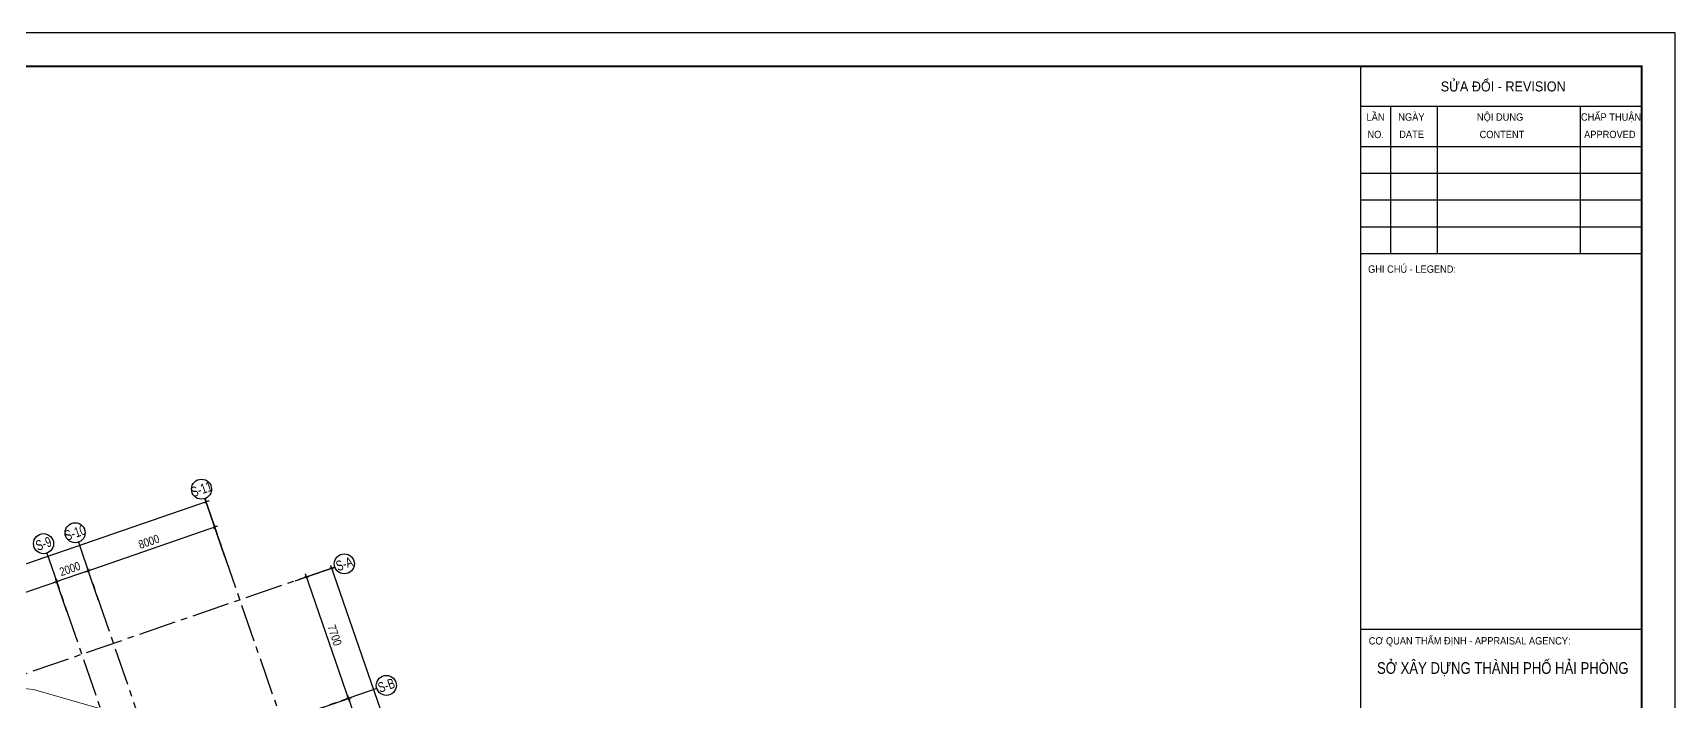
# Model space of a CAD drawing. Header units: millimetres. Extents: x -340714 to 2967022, y -655653 to 62.
# Drawn here: x 1742605 to 1840859, y -287912 to -247883 of the extents above; entities that cross this region are included whole.
import ezdxf
from ezdxf.enums import TextEntityAlignment as Align

# ---------------------------------------------------------------- set-up
doc = ezdxf.new("R2010")
doc.units = ezdxf.units.MM
doc.header["$LTSCALE"] = 100
doc.header["$PDMODE"] = 32
doc.header["$PDSIZE"] = 2.5
doc.linetypes.add('CENTER2', pattern=[1.125, 0.75, -0.125, 0.125, -0.125])
for name, color, linetype in [('ccu11-Dim', 8, 'Continuous'), ('ccu12-Truc', 13, 'CENTER2'), ('KT-Dim', 8, 'Continuous'), ('Xref_ST_MBDV Cot vach 30.7.2022|Xref_ST_MBDV Cot vach 30.7.2022|Xref_ST_MBDV Cot vach 30.7.2022|Xref_ST_MBDV Cot vach 30.7.2022|A-GRID-SYM', 50, 'Continuous')]:
    doc.layers.add(name, color=color, linetype=linetype)
for name, color, linetype, lineweight in [('KT-Chu viet', 255, 'Continuous', 20), ('KT-Net thay', 7, 'Continuous', 15), ('TNG hungdh1', 3, 'Continuous', 13)]:
    doc.layers.add(name, color=color, linetype=linetype, lineweight=lineweight)
doc.styles.add('51KHUNG TEN$0$khung ten A1$1$Standard', font='', dxfattribs={"width": 0.9})
doc.styles.add('Arial Narrow', font='ARIALN.TTF')
doc.styles.add('HBA-Text', font='GOTHIC.TTF')
doc.styles.get('51KHUNG TEN$0$khung ten A1$1$Standard').set_extended_font_data('.VnArialH')
doc.dimstyles.new('ccu12-200', dxfattribs={"dimscale": 200, "dimtxt": 2.5, "dimasz": 1, "dimexe": 1, "dimexo": 2, "dimgap": 1, "dimtad": 1, "dimdec": 0, "dimrnd": 5, "dimdsep": 46, "dimtxsty": 'Arial Narrow', "dimblk": 'ARCHTICK', "dimcen": -1, "dimdle": 1, "dimclrd": 256, "dimclre": 256, "dimclrt": 3, "dimadec": 0, "dimazin": 2, "dimtfac": 0.1, "dimtdec": 0, "dimtmove": 0, "dimatfit": 1, "dimldrblk": 'ARCHTICK', "dimfxl": 1, "dimtvp": 0.833333, "dimtolj": 1, "dimtzin": 12, "dimarcsym": 0})

# ---------------------------------------------------------------- blocks, each defined once
blk = doc.blocks.new('Khung ten_A1', base_point=(-3406704, 253379))
for p, q in [((74690, 58471), (74690, 1072)), ((74690, 58471), (74690, 1072)), ((74690, 57269), (83100, 57269)), ((74690, 57269), (83100, 57269)), ((75591, 52864), (75591, 57269)), ((75591, 52864), (75591, 57269)), ((76993, 52864), (76993, 57269)), ((76993, 52864), (76993, 57269)), ((81264, 52864), (81264, 57269)), ((74690, 56068), (83100, 56068)), ((74690, 56068), (83100, 56068)), ((74690, 55267), (83100, 55267)), ((74690, 55267), (83100, 55267)), ((74690, 54466), (83100, 54466)), ((74690, 54466), (83100, 54466)), ((74690, 53665), (83100, 53665)), ((74690, 53665), (83100, 53665)), ((74690, 52864), (83100, 52864)), ((74690, 52864), (83100, 52864)), ((74690, 41617), (83100, 41617))]:
    blk.add_line(p, q)
at = {"layer": 'Defpoints', "color": 1}
blk.add_lwpolyline([(84100, 0), (84100, 59471), (0, 59471), (0, 0)], close=True, dxfattribs=at)
at = {"layer": 'KT-Net thay', "const_width": 60}
blk.add_lwpolyline([(2700, 1071), (83100, 1071), (83100, 58471), (2700, 58471)], close=True, dxfattribs=at)
at = {"color": 2, "style": '51KHUNG TEN$0$khung ten A1$1$Standard', "width": 0.9}
blk.add_text('c¬ quan thÈm ®Þnh - appraisal agency:', height=220.26, dxfattribs=at).set_placement((74934, 41154))
at = {"layer": 'KT-Chu viet', "color": 2, "style": '51KHUNG TEN$0$khung ten A1$1$Standard', "width": 0.9}
for s, height, p in [('söa ®æi - revision', 300, (77088, 57714)), ('LÇn', 220.3, (74868, 56838)), ('ngµy', 220.3, (75818, 56838)), ('Néi dung', 220.3, (78171, 56838)), ('chÊp thuËn', 220.3, (81283, 56838)), ('Ghi chó - legend:', 220.26, (74914, 52285))]:
    blk.add_text(s, height=height, dxfattribs=at).set_placement(p)
at = {"layer": 'KT-Chu viet', "color": 4, "style": '51KHUNG TEN$0$khung ten A1$1$Standard', "width": 0.9}
for s, p in [('no.', (74896, 56317)), ('date', (75847, 56321)), (' content', (78173, 56317)), ('approved', (81377, 56317))]:
    blk.add_text(s, height=220.3, dxfattribs=at).set_placement(p)
at = {"layer": 'KT-Chu viet', "style": '51KHUNG TEN$0$khung ten A1$1$Standard', "width": 0.8}
blk.add_text('së x©y dùng thµnh phè h¶i phßng', height=350.42, dxfattribs=at).set_placement((78944, 40274), align=Align.CENTER)
blk = doc.blocks.new('_ARCHTICK')
at = {"color": 0, "linetype": 'ByBlock', "const_width": 0.15}
blk.add_lwpolyline([(-0.5, -0.5), (0.5, 0.5)], dxfattribs=at)
blk = doc.blocks.new('*D1049')
at = {"layer": 'Defpoints', "color": 0, "transparency": 16777216}
for p in [(367648, -45505, 0), (372110, -50100), (369540, -50987)]:
    blk.add_point(p, dxfattribs=at)
at = {"layer": 'KT-Dim', "lineweight": -2, "transparency": 16777216}
for p, q in [((368026, -45374), (370406, -44552)), ((370151, -44429), (372175, -50289)), ((369918, -50857), (372299, -50035))]:
    blk.add_line(p, q, dxfattribs=at)
at = {"layer": 'KT-Dim', "lineweight": -2, "transparency": 16777216, "xscale": 200, "yscale": 200, "zscale": 200}
for p, rotation in [((370217, -44618), 109.0471074728855), ((372110, -50100), 289.0471074728856)]:
    blk.add_blockref('_ARCHTICK', p, dxfattribs=dict(at, rotation=rotation))
at = {"layer": 'KT-Dim', "color": 3, "transparency": 16777216, "insert": (371593, -47210), "char_height": 500, "attachment_point": 5, "rotation": 289.04711, "style": 'Arial Narrow'}
blk.add_mtext('\\A1;5800', dxfattribs=at)
blk = doc.blocks.new('GRID-SYM-flat-103')
at = {"layer": 'Xref_ST_MBDV Cot vach 30.7.2022|Xref_ST_MBDV Cot vach 30.7.2022|Xref_ST_MBDV Cot vach 30.7.2022|Xref_ST_MBDV Cot vach 30.7.2022|A-GRID-SYM'}
blk.add_circle((0, 0, 0), 900, dxfattribs=at)
at = {"layer": 'Xref_ST_MBDV Cot vach 30.7.2022|Xref_ST_MBDV Cot vach 30.7.2022|Xref_ST_MBDV Cot vach 30.7.2022|Xref_ST_MBDV Cot vach 30.7.2022|A-GRID-SYM', "style": 'HBA-Text'}
blk.add_attdef('GRID', text='', height=900, rotation=19.04714, dxfattribs=at).set_placement((0, 0, 0), align=Align.MIDDLE_CENTER)
blk = doc.blocks.new('*D1019')
at = {"layer": 'Defpoints', "color": 0, "transparency": 16777216}
for p in [(363163, -37115), (306934, -51743), (308410, -56019, 0)]:
    blk.add_point(p, dxfattribs=at)
at = {"layer": 'KT-Dim', "lineweight": -2, "transparency": 16777216}
for p, q in [((361876, -32774), (306745, -51809)), ((363033, -36737), (361622, -32650)), ((308280, -55641), (306869, -51554))]:
    blk.add_line(p, q, dxfattribs=at)
at = {"layer": 'KT-Dim', "lineweight": -2, "transparency": 16777216, "xscale": 200, "yscale": 200, "zscale": 200}
for p, rotation in [((361687, -32839), 19.0477163778953), ((306934, -51743), 199.0477163778953)]:
    blk.add_blockref('_ARCHTICK', p, dxfattribs=dict(at, rotation=rotation))
at = {"layer": 'KT-Dim', "color": 3, "transparency": 16777216, "insert": (334162, -41861), "char_height": 500, "attachment_point": 5, "rotation": 19.04772, "style": 'Arial Narrow'}
blk.add_mtext('\\A1;57925', dxfattribs=at)
blk = doc.blocks.new('*D1027')
at = {"layer": 'Defpoints', "color": 0, "transparency": 16777216}
for p in [(352757, -37616), (353505, -39781), (344525, -42881)]:
    blk.add_point(p, dxfattribs=at)
at = {"layer": 'KT-Dim', "lineweight": -2, "transparency": 16777216}
for p, q in [((343588, -40781), (352946, -37550)), ((353374, -39403), (352692, -37427)), ((344394, -42503), (343712, -40527))]:
    blk.add_line(p, q, dxfattribs=at)
at = {"layer": 'KT-Dim', "lineweight": -2, "transparency": 16777216, "xscale": 200, "yscale": 200, "zscale": 200}
for p, rotation in [((352757, -37616), 19.04713796363416), ((343777, -40716), 199.0471379636342)]:
    blk.add_blockref('_ARCHTICK', p, dxfattribs=dict(at, rotation=rotation))
at = {"layer": 'KT-Dim', "color": 3, "transparency": 16777216, "insert": (348119, -38736), "char_height": 500, "attachment_point": 5, "rotation": 19.04714, "style": 'Arial Narrow'}
blk.add_mtext('\\A1;9500', dxfattribs=at)
blk = doc.blocks.new('*D1028')
at = {"layer": 'Defpoints', "color": 0, "transparency": 16777216}
for p in [(354648, -36963), (355395, -39128), (353505, -39781)]:
    blk.add_point(p, dxfattribs=at)
at = {"layer": 'KT-Dim', "lineweight": -2, "transparency": 16777216}
for p, q in [((352568, -37681), (354837, -36898)), ((355265, -38750), (354582, -36774)), ((353374, -39403), (352692, -37427))]:
    blk.add_line(p, q, dxfattribs=at)
at = {"layer": 'KT-Dim', "lineweight": -2, "transparency": 16777216, "xscale": 200, "yscale": 200, "zscale": 200}
for p, rotation in [((354648, -36963), 19.04713796363416), ((352757, -37616), 199.0471379636342)]:
    blk.add_blockref('_ARCHTICK', p, dxfattribs=dict(at, rotation=rotation))
at = {"layer": 'KT-Dim', "color": 3, "transparency": 16777216, "insert": (353554, -36859), "char_height": 500, "attachment_point": 5, "rotation": 19.04714, "style": 'Arial Narrow'}
blk.add_mtext('\\A1;2000', dxfattribs=at)
blk = doc.blocks.new('*D1029')
at = {"layer": 'Defpoints', "color": 0, "transparency": 16777216}
for p in [(362210, -34352), (362957, -36518), (355395, -39128)]:
    blk.add_point(p, dxfattribs=at)
at = {"layer": 'KT-Dim', "lineweight": -2, "transparency": 16777216}
for p, q in [((354459, -37028), (362399, -34287)), ((362827, -36140), (362144, -34163)), ((355265, -38750), (354582, -36774))]:
    blk.add_line(p, q, dxfattribs=at)
at = {"layer": 'KT-Dim', "lineweight": -2, "transparency": 16777216, "xscale": 200, "yscale": 200, "zscale": 200}
for p, rotation in [((362210, -34352), 19.04713796363416), ((354648, -36963), 199.0471379636342)]:
    blk.add_blockref('_ARCHTICK', p, dxfattribs=dict(at, rotation=rotation))
at = {"layer": 'KT-Dim', "color": 3, "transparency": 16777216, "insert": (358280, -35227), "char_height": 500, "attachment_point": 5, "rotation": 19.04714, "style": 'Arial Narrow'}
blk.add_mtext('\\A1;8000', dxfattribs=at)
blk = doc.blocks.new('*D1030')
at = {"layer": 'Defpoints', "color": 0, "transparency": 16777216}
for p in [(366647, -37704, 0), (379300, -66026), (376730, -66913, 0)]:
    blk.add_point(p, dxfattribs=at)
at = {"layer": 'KT-Dim', "lineweight": -2, "transparency": 16777216}
for p, q in [((367025, -37574), (369405, -36752)), ((369150, -36628), (379365, -66215)), ((377108, -66782), (379489, -65960))]:
    blk.add_line(p, q, dxfattribs=at)
at = {"layer": 'KT-Dim', "lineweight": -2, "transparency": 16777216, "xscale": 200, "yscale": 200, "zscale": 200}
for p, rotation in [((369216, -36817), 109.0471074728855), ((379300, -66026), 289.0471074728856)]:
    blk.add_blockref('_ARCHTICK', p, dxfattribs=dict(at, rotation=rotation))
at = {"layer": 'KT-Dim', "color": 3, "transparency": 16777216, "insert": (374688, -51273), "char_height": 500, "attachment_point": 5, "rotation": 289.04711, "style": 'Arial Narrow'}
blk.add_mtext('\\A1;30900', dxfattribs=at)
blk = doc.blocks.new('*D1031')
at = {"layer": 'Defpoints', "color": 0, "transparency": 16777216}
for p in [(366647, -37704), (367704, -37339), (367648, -45505)]:
    blk.add_point(p, dxfattribs=at)
at = {"layer": 'KT-Dim', "lineweight": -2, "transparency": 16777216}
for p, q in [((367025, -37574), (367893, -37274)), ((370282, -44807), (367639, -37150)), ((368026, -45374), (370406, -44552))]:
    blk.add_line(p, q, dxfattribs=at)
at = {"layer": 'KT-Dim', "lineweight": -2, "transparency": 16777216, "xscale": 200, "yscale": 200, "zscale": 200}
for p, rotation in [((367704, -37339), 109.0471074728855), ((370217, -44618), 289.0471074728856)]:
    blk.add_blockref('_ARCHTICK', p, dxfattribs=dict(at, rotation=rotation))
at = {"layer": 'KT-Dim', "color": 3, "transparency": 16777216, "insert": (369391, -40830), "char_height": 500, "attachment_point": 5, "rotation": 289.04711, "style": 'Arial Narrow'}
blk.add_mtext('\\A1;7700', dxfattribs=at)
blk = doc.blocks.new('MBKC-T7-PN-1')
at = {"layer": 'TNG hungdh1'}
blk.add_lwpolyline([(30192.5, 12092.8, -0.1171193), (42412.4, 13531.4), (57798.8, 9101.6, -0.2840118), (60755, 5748.6), (65985.7, -9368.9, 0.3181295), (69743.1, -12060.8), (99390.1, -12228.7, -0.3265251), (102151.5, -14244.6), (105660.6, -29755.3, -0.4508632), (101746.7, -36141.3), (55535.1, -35879.2, -0.3332431), (50103.5, -32276.3), (45597.8, -19255.7, 0.3734654), (30668.6, -13100.8), (11293.4, -19805.5), (11293.4, -19805.5, -0.3703336), (6440.8, -17879.2), (-1057, -3542.9, -0.4584761), (1179.4, 2090.9), (30192.5, 12092.8)], format="xyb", dxfattribs=at)
blk = doc.blocks.new('Grid-ST-flat-3')
at = {"layer": 'ccu12-Truc', "ltscale": 30}
for p, q in [((361622.2, -32650.9), (374729.9, -70616.8)), ((354060.2, -35261.7), (370215.9, -82056.1)), ((352169.7, -35914.4), (368325.4, -82708.8)), ((369404.7, -36752.1), (304555.5, -59141.2)), ((371917.5, -44030.6), (347796.7, -52358.2))]:
    blk.add_line(p, q, dxfattribs=at)
at = {"layer": 'KT-Dim'}
ref = blk.add_blockref('GRID-SYM-flat-103', (361426.2, -32083.2, 0), dxfattribs=dict(at, xscale=0.6666666666666666, yscale=0.6666666666666666, zscale=0.6666666666666666))
ref.add_attrib('GRID', 'S-11', dxfattribs={"layer": 'Xref_ST_MBDV Cot vach 30.7.2022|Xref_ST_MBDV Cot vach 30.7.2022|Xref_ST_MBDV Cot vach 30.7.2022|Xref_ST_MBDV Cot vach 30.7.2022|A-GRID-SYM', "height": 600, "rotation": 19, "style": 'HBA-Text', "width": 0.75}).set_placement((361426.2, -32083.2, 0), align=Align.MIDDLE_CENTER)
ref = blk.add_blockref('GRID-SYM-flat-103', (353864.4, -34694.5, 0), dxfattribs=dict(at, xscale=0.6666666666666666, yscale=0.6666666666666666, zscale=0.6666666666666666))
ref.add_attrib('GRID', 'S-10', dxfattribs={"layer": 'Xref_ST_MBDV Cot vach 30.7.2022|Xref_ST_MBDV Cot vach 30.7.2022|Xref_ST_MBDV Cot vach 30.7.2022|Xref_ST_MBDV Cot vach 30.7.2022|A-GRID-SYM', "height": 600, "rotation": 19, "style": 'HBA-Text', "width": 0.75}).set_placement((353864.4, -34694.5, 0), align=Align.MIDDLE_CENTER)
ref = blk.add_blockref('GRID-SYM-flat-103', (351973.9, -35347.2, 0), dxfattribs=dict(at, xscale=0.6666666666666666, yscale=0.6666666666666666, zscale=0.6666666666666666))
ref.add_attrib('GRID', 'S-9', dxfattribs={"layer": 'Xref_ST_MBDV Cot vach 30.7.2022|Xref_ST_MBDV Cot vach 30.7.2022|Xref_ST_MBDV Cot vach 30.7.2022|Xref_ST_MBDV Cot vach 30.7.2022|A-GRID-SYM', "height": 600, "rotation": 19, "style": 'HBA-Text', "width": 0.75}).set_placement((351973.9, -35347.2, 0), align=Align.MIDDLE_CENTER)
ref = blk.add_blockref('GRID-SYM-flat-103', (369971.8, -36556.3, 0), dxfattribs=dict(at, xscale=0.6666666666666666, yscale=0.6666666666666666, zscale=0.6666666666666666))
ref.add_attrib('GRID', 'S-A', dxfattribs={"layer": 'Xref_ST_MBDV Cot vach 30.7.2022|Xref_ST_MBDV Cot vach 30.7.2022|Xref_ST_MBDV Cot vach 30.7.2022|Xref_ST_MBDV Cot vach 30.7.2022|A-GRID-SYM', "height": 600, "rotation": 19.047138, "style": 'HBA-Text', "width": 0.75}).set_placement((369971.8, -36556.3, 0), align=Align.MIDDLE_CENTER)
ref = blk.add_blockref('GRID-SYM-flat-103', (372484.7, -43834.8, 0), dxfattribs=dict(at, xscale=0.6666666666666666, yscale=0.6666666666666666, zscale=0.6666666666666666))
ref.add_attrib('GRID', 'S-B', dxfattribs={"layer": 'Xref_ST_MBDV Cot vach 30.7.2022|Xref_ST_MBDV Cot vach 30.7.2022|Xref_ST_MBDV Cot vach 30.7.2022|Xref_ST_MBDV Cot vach 30.7.2022|A-GRID-SYM', "height": 600, "rotation": 19, "style": 'HBA-Text', "width": 0.75}).set_placement((372484.7, -43834.8, 0), align=Align.MIDDLE_CENTER)
dim = blk.add_aligned_dim(p1=(363163.5, -37115.1), p2=(308410.2, -56019.2, 0), distance=-4523.4, dimstyle='ccu12-200', dxfattribs=at)
dim.commit()
dim.dimension.update_dxf_attribs({"geometry": '*D1019', "text_midpoint": (334162.1, -41861.1)})
for base, p1, p2, angle, picture, middle in [((362209.6, -34352.3), (355395.2, -39128.5), (362957.2, -36517.7), 19.047138, '*D1029', (358280, -35227.3)), ((354647.6, -36963.1), (353504.7, -39781.2), (355395.2, -39128.5), 19.047138, '*D1028', (353553.8, -36859)), ((379299.7, -66025.7, 0), (366646.9, -37704.3), (376730.3, -66912.7, 0), 109.047107, '*D1030', (374688, -51272.9, 0)), ((367703.9, -37339.3), (367648, -45504.6), (366646.9, -37704.3), 109.047107, '*D1031', (369390.7, -40830)), ((352757.1, -37615.8), (344524.9, -42881.5), (353504.7, -39781.2), 19.047138, '*D1027', (348118.6, -38735.5)), ((372109.5, -50100.2, 0), (367648, -45504.6), (369540.2, -50987.3, 0), 109.047107, '*D1049', (371593.5, -47210.4, 0))]:
    dim = blk.add_linear_dim(base=base, p1=p1, p2=p2, angle=angle, dimstyle='ccu12-200', dxfattribs=at)
    dim.commit()
    dim.dimension.update_dxf_attribs({"geometry": picture, "text_midpoint": middle})

msp = doc.modelspace()

# ---------------------------------------------------------------- block references
msp.add_blockref('Grid-ST-flat-3', (1391269.1, -243129.8))
at = {"layer": 'ccu11-Dim', "xscale": 2.000000000621877, "yscale": 2.000000000621877, "zscale": 2.000000000621877}
msp.add_blockref('Khung ten_A1', (-5140749.3, 139934.6), dxfattribs=at)
at = {"layer": 'Defpoints', "color": 252}
msp.add_blockref('MBKC-T7-PN-1', (1700231.7, -300749.5), dxfattribs=at)

doc.saveas('drawing.dxf')
